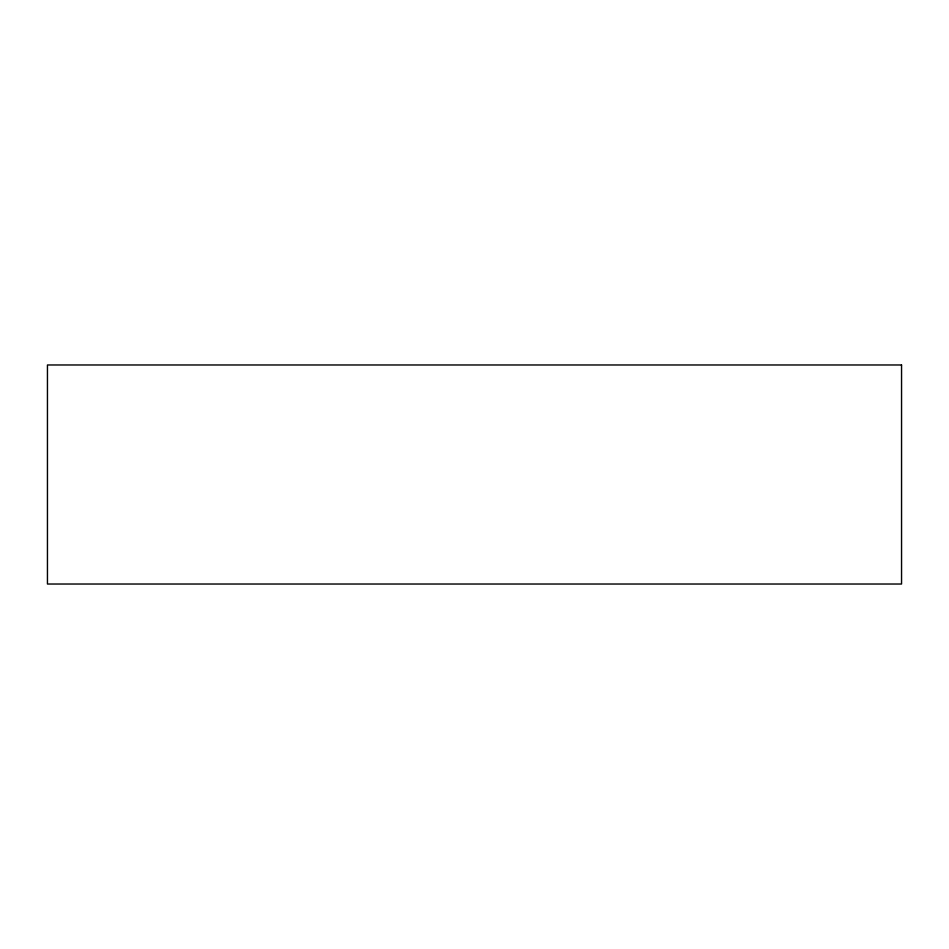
<?xml version="1.0" encoding="UTF-8"?>
<svg xmlns="http://www.w3.org/2000/svg" width="949" height="949" viewBox="0 0 949 949"><rect width="100%" height="100%" fill="white"/><g stroke="black" fill="none" stroke-linecap="round" stroke-linejoin="round"><path stroke-width="1.42" d="M901.55 364.974L47.45 364.974L47.45 584.026L901.55 584.026L901.55 364.974"/></g></svg>
